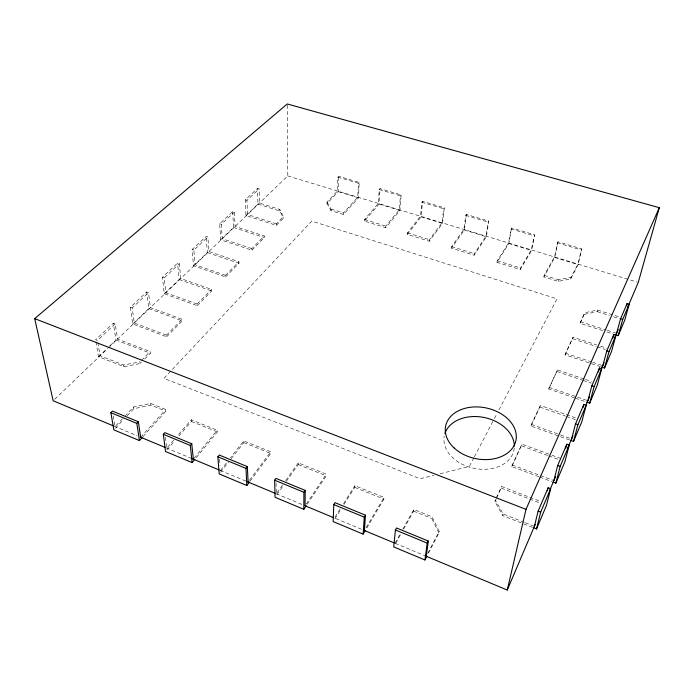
<?xml version="1.0" encoding="UTF-8"?>
<svg xmlns="http://www.w3.org/2000/svg" width="694" height="694" viewBox="0 0 694 694"><rect width="100%" height="100%" fill="white"/><g stroke="black" fill="none" stroke-linecap="round" stroke-linejoin="round"><path stroke-width="0.52" stroke-dasharray="3.47 2.6" d="M286.327 481.358L298.238 464.546L298.238 462.872L326.284 474.167L326.241 475.85L306.765 504.911M326.995 203.55L327.03 202.015L337.431 190.997L337.848 177.135L338.672 176.276L359.214 182.409L358.486 197.825L343.435 214.507L330.986 210.629L326.995 203.55L338.195 191.657L338.672 176.276M330.986 210.629L331.029 209.094L327.03 202.015M343.435 214.507L343.495 212.963L357.766 197.183L358.408 183.285L359.214 182.409M364.428 221.048L364.506 219.495L378.386 203.446L379.254 189.523L380.034 188.629L401.167 194.945L399.935 210.429L385.717 227.675L364.428 221.048L379.063 204.079L380.034 188.629M343.981 504.477L354.79 487.361L354.886 485.696L384.06 497.442L383.921 499.116L365.859 529.513M385.717 227.675L385.829 226.123L399.302 209.805L400.403 195.847L401.167 194.945M407.326 234.399L407.456 232.846L420.521 216.25L421.865 202.258L422.594 201.347L444.334 207.844L442.564 223.39L429.248 241.226L407.326 234.399L421.093 216.866L422.594 201.347M429.248 241.226L429.413 239.673L442.035 222.791L443.631 208.773L444.334 207.844M403.665 529.001L413.624 511.096L413.824 509.431L431.972 516.744L439.181 531.309L438.938 532.966L427.834 554.385M451.49 248.157L451.69 246.596L463.87 229.428L465.717 215.374L466.394 214.429L488.784 221.117L486.433 236.732L474.071 255.184L451.49 248.157L464.338 230.009L466.394 214.429M438.938 532.966L431.737 518.409L431.972 516.744M474.071 255.184L474.297 253.622L486.017 236.16L488.125 222.08L488.784 221.117M496.991 262.323L497.251 260.753L508.494 242.987L511.495 227.901L534.554 234.789L531.604 250.465L520.257 269.567L496.991 262.323L508.858 243.551L511.495 227.901M520.257 269.567L520.543 267.997L531.3 249.918L534.554 234.789M532.558 527.371L502.82 515.677L494.917 501.649L495.247 499.992L503.176 514.02L524.334 522.33M543.888 276.923L544.2 275.353L554.445 256.954L557.959 241.781L581.719 248.886L578.128 264.614L570.694 278.936L558.228 281.391L543.888 276.923L554.697 257.483L557.959 241.781M496.757 497.798L501.693 486.511L540.4 501.372M538.804 476.726L511.695 466.524L521.923 444.195L550.941 454.856M502.82 515.677L503.176 514.02M511.695 466.524L521.923 444.195M558.228 281.391L558.566 279.812L571.049 277.374L577.946 264.102L581.719 248.886M569.47 439.927L531.014 426.055L531.378 424.407L540.435 405.469L575.873 417.988M531.014 426.055L540.435 405.469M570.694 278.936L571.049 277.374M574.328 397.836L548.737 388.961L557.429 369.919L584.469 379.106M548.737 388.961L557.429 369.919M600.475 366.666L565.037 354.825L573.088 337.154L596.562 344.849M565.037 354.825L573.088 337.154M602.756 330.63L580.08 323.317L584.764 312.742L597.629 310.053L618.996 316.811M580.08 323.317L584.764 312.742M584.374 314.33L597.23 311.641L597.629 310.053M496.167 498.066L501.693 486.511M494.917 501.649L496.297 498.76M427.721 553.378L439.181 531.309M473.898 457.78L469.387 466.394L439.042 474.028M474.392 456.826L493.928 419.488M494.423 418.525L496.93 413.745M498.934 409.911L557.022 298.862L311.745 221.091L171.305 370.509M395.806 543.142L401.045 533.721M394.99 543.246L400.221 533.851M402.841 529.158L413.824 509.431M366.042 527.744L384.06 497.442M340.121 509.032L334.439 518.01L363.404 530.077M343.53 503.644L354.886 485.696M334.872 518.895L341.136 508.98M306.254 504.018L326.284 474.167M276.923 494.631L283.82 484.898M282.571 484.95L276.307 493.781L276.056 482.486M285.702 480.534L298.238 462.872M250.083 481.168L270.764 453.468L270.721 451.785L243.733 440.916L230.434 457.823M249.398 480.3L270.721 451.785M220.536 472.241L228.517 462.083M231.18 458.691L243.82 442.599L243.733 440.916M220.458 470.497L227.103 462.048M196.202 457.632L217.378 431.937L217.248 430.254L191.266 419.783L177.256 435.971M194.025 458.378L217.248 430.254M166.916 449.859L174.619 440.942M178.826 436.066L191.431 421.466L191.266 419.783M173.752 440.022L166.751 448.116L165.319 436.769M143.025 436.613L165.961 411.195L165.753 409.503L150.676 403.431L133.552 407.014L125.423 415.619M140.665 437.246L165.753 409.503M170.568 371.299L163.914 378.377L420.2 478.765L433.811 475.347M115.334 428.311L123.463 419.679M127.158 415.758L133.803 408.697L150.902 405.114L165.961 411.195M122.465 418.751L115.074 426.584L113.122 415.22M95.928 341.882L98.539 356.725L123.931 366.701L140.309 363.483L141.75 362.025M144.63 359.102L150.39 353.255L150.182 351.589L117.555 339.071L115.178 323.881L113.313 323.17L95.555 339.765L97.446 340.494L115.178 323.881M166.655 336.755L182.27 320.906L182.106 319.257L150.39 307.598L148.525 292.616L146.712 291.957L130.351 307.251L132.719 323.994L166.655 336.755L166.465 335.098L182.106 319.257M197.278 305.672L211.713 291.012L211.601 289.389L180.752 278.502L179.33 263.729L177.569 263.121L162.439 277.262L164.278 293.77L197.278 305.672L197.139 304.033L211.601 289.389M225.619 276.906L239.005 263.312L238.936 261.716L208.911 251.514L207.87 236.975L206.153 236.402L192.125 249.51L193.513 265.776L225.619 276.906L225.524 275.292L238.936 261.716M251.922 250.213L264.371 237.574L264.327 235.995L235.101 226.426L234.39 212.112L232.716 211.575L219.677 223.763L220.666 239.768L251.922 250.213L251.861 248.626L264.327 235.995M276.394 225.377L283.404 218.254L283.386 216.702L279.795 209.449L259.513 203.03L259.096 188.95L257.465 188.438L245.312 199.803L245.954 215.556L276.394 225.377L276.368 223.815L283.386 216.702M141.524 360.351L150.182 351.589M98.539 356.725L106.885 348.735M109.912 345.838L115.976 340.025L113.313 323.17M132.719 323.994L148.811 308.587L146.712 291.957M164.278 293.77L179.173 279.509L177.569 263.121M193.513 265.776L207.333 252.538L206.153 236.402M220.666 239.768L233.531 227.45L232.716 211.575M245.954 215.556L257.951 204.062L257.465 188.438M54.722 399.284L107.7 348.518M108.455 347.789L287.802 175.92L287.238 103.961M166.465 335.098L134.306 323.022L132.19 307.928L148.525 292.616M197.139 304.033L165.866 292.773L164.226 277.895L179.33 263.729M225.524 275.292L195.092 264.761L193.86 250.1L207.87 236.975M251.861 248.626L222.245 238.745L221.369 224.318L234.39 212.112M276.368 223.815L247.515 214.524L246.96 200.323L259.096 188.95M97.802 342.532L100.11 355.779L123.671 365.027L140.075 361.817L140.309 363.483M337.848 177.135L358.408 183.285M379.254 189.523L400.403 195.847M421.865 202.258L443.631 208.773M465.717 215.374L488.125 222.08M510.871 228.881L533.955 235.787M557.386 242.796L581.182 249.918M287.802 175.92L637.222 282.111M338.195 191.657L358.486 197.825M379.063 204.079L399.935 210.429M421.093 216.866L442.564 223.39M464.338 230.009L486.433 236.732M508.858 243.551L531.604 250.465M554.697 257.483L578.128 264.614M331.029 209.094L343.495 212.963M364.506 219.495L385.829 226.123M407.456 232.846L429.413 239.673M451.69 246.596L474.297 253.622M497.251 260.753L520.543 267.997M544.2 275.353L558.566 279.812M245.312 199.803L246.96 200.323M257.951 204.062L279.821 210.993L283.404 218.254M597.23 311.641L609.427 315.51M613.496 316.794L619.595 318.728M580.47 321.721L606.261 330.023M607.293 330.353L616.576 333.346M606.886 331.958L613.071 333.953M600.64 346.185L606.764 348.188M233.531 227.45L264.371 237.574M572.706 338.759L596.189 346.471M597.213 346.8L605.385 349.481M219.677 223.763L221.369 224.318M565.419 353.211L591.687 361.973M592.702 362.311L602.808 365.677M585.476 379.445L591.488 381.492M207.333 252.538L239.005 263.312M557.048 371.542L582.179 380.095M583.186 380.433L591.227 383.175M192.125 249.51L193.86 250.1M549.11 387.33L576.653 396.864M577.668 397.22L587.87 400.75M575.352 398.183L585.589 401.739M179.173 279.509L211.713 291.012M540.062 407.109L565.497 416.105M566.512 416.461L575.673 419.705M162.439 277.262L164.226 277.895M531.378 424.407L559.546 434.557M560.552 434.921L571.622 438.903M551.938 455.229L559.945 458.17M148.811 308.587L182.27 320.906M521.567 445.843L547.766 455.49M548.772 455.863L558.852 459.567M130.351 307.251L132.19 307.928M512.033 464.867L553.873 480.578M539.811 477.099L551.86 481.636M115.976 340.025L150.39 353.255M501.354 488.168L539.42 502.803M525.341 522.729L534.415 526.286M191.431 421.466L217.378 431.937M243.82 442.599L270.764 453.468M298.238 464.546L326.241 475.85M354.79 487.361L383.921 499.116M413.624 511.096L431.737 518.409M114.172 426.211L137.178 435.797M166.187 447.882L192.359 458.795M220.198 470.393L247.116 481.61M276.212 493.738L305.074 505.77M395.242 543.35L426.229 556.258M123.671 365.027L123.931 366.701M133.552 407.014L133.803 408.697M150.676 403.431L150.902 405.114M219.59 459.176L220.059 465.353M279.795 209.449L279.821 210.993M514.263 448.02A35.559 25.912 11.8 0 1 475.798 468.658A35.559 25.912 11.8 0 1 444.177 436.387"/><path stroke-width="1.04" d="M303.816 509.318L303.911 492.272L305.187 490.398L275.969 478.383L274.651 480.205L275.05 497.286L303.816 509.318L306.175 505.796M305.074 505.77L305.187 490.398M364.402 530.494L365.46 515.2L335.011 502.673L333.779 504.581L333.163 521.593L363.127 534.12L365.313 530.433M363.127 534.12L364.281 517.16L365.46 515.2M535.248 524.334L507.262 590.039L426.246 556.267L428.311 541.06L396.552 527.987L395.424 529.99L393.706 546.907L424.936 559.971L426.862 556.25M424.936 559.971L427.235 543.107L428.311 541.06M507.262 590.039L526.009 509.353L659.3 207.697L287.238 103.961L34.7 318.624L53.16 400.776L113.174 425.795M534.415 526.286L538.119 511.157L548.147 487.769L550.663 488.715L546.43 505.501L536.531 528.932L533.556 527.761M536.531 528.932L540.687 512.146L550.663 488.715M547.393 490.788L548.147 487.769M553.873 480.578L557.698 465.474L566.825 444.195L569.236 445.071L564.899 461.796L555.877 483.145L552.866 482.009M555.877 483.145L560.162 466.385L569.236 445.071M565.792 448.22L566.825 444.195M571.622 438.903L575.534 423.878L583.862 404.437L586.187 405.253L581.772 421.857L573.522 441.393L570.485 440.291M573.522 441.393L577.902 424.719L586.187 405.253M583.073 407.439L583.862 404.437M587.87 400.75L591.835 385.838L599.477 368.02L601.715 368.766L597.256 385.222L589.674 403.153L586.612 402.095M589.674 403.153L594.116 386.619L601.715 368.766M598.41 371.975L599.477 368.02M602.808 365.677L606.799 350.921L613.834 334.517L615.986 335.219L611.509 351.494L604.526 368.02L601.49 367.005M604.526 368.02L608.994 351.641L615.986 335.219M612.767 338.429L613.834 334.517M616.576 333.346L620.592 318.763L627.081 303.616L629.163 304.267L624.678 320.342L618.224 335.618L616.159 334.95M618.224 335.618L622.709 319.431L629.163 304.267M626.509 305.681L627.081 303.616M659.3 207.697L638.254 282.432L627.662 307.312M550.082 489.487L555.59 476.552M567.883 447.682L572.975 435.737M585.268 406.866L589.562 396.768M600.527 371.03L604.04 362.771M614.52 338.178L618.198 329.537M248.105 482.026L247.342 466.602L219.278 455.056L217.881 456.808L219.209 473.941L246.847 485.496L249.441 482.035M246.847 485.496L245.98 468.389L247.342 466.602M193.34 459.202L191.77 443.744L164.799 432.648L163.333 434.314L165.519 451.49L192.099 462.603L194.832 459.289M192.099 462.603L190.338 445.453L191.77 443.744M140.665 437.246L138.358 421.761L112.411 411.091L110.867 412.687L113.859 429.881L139.442 440.577L142.305 437.402M139.442 440.577L136.848 423.401L138.358 421.761M620.592 318.763L622.709 319.431M606.799 350.921L608.994 351.641M591.835 385.838L594.116 386.619M575.534 423.878L577.902 424.719M557.698 465.474L560.162 466.385M538.119 511.157L540.687 512.146M34.7 318.624L526.009 509.353M110.867 412.687L136.848 423.401M163.333 434.314L190.338 445.453M217.881 456.808L245.98 468.389M274.651 480.205L303.911 492.272M333.779 504.581L364.281 517.16M395.424 529.99L427.235 543.107M140.179 437.047L165.189 447.465M192.195 458.725L219.2 469.977M247.203 481.653L275.214 493.321M305.221 505.831L333.224 517.498M364.229 530.424L394.235 542.934M444.871 433.585A35.559 25.912 11.8 0 1 483.093 417.294A35.559 25.912 11.8 0 1 514.341 446.077M454.032 447.882A35.888 25.886 11.6 0 0 514.428 444.932A35.888 25.886 11.6 0 0 473.924 406.953A35.888 25.886 11.6 0 0 454.032 447.882"/></g></svg>
